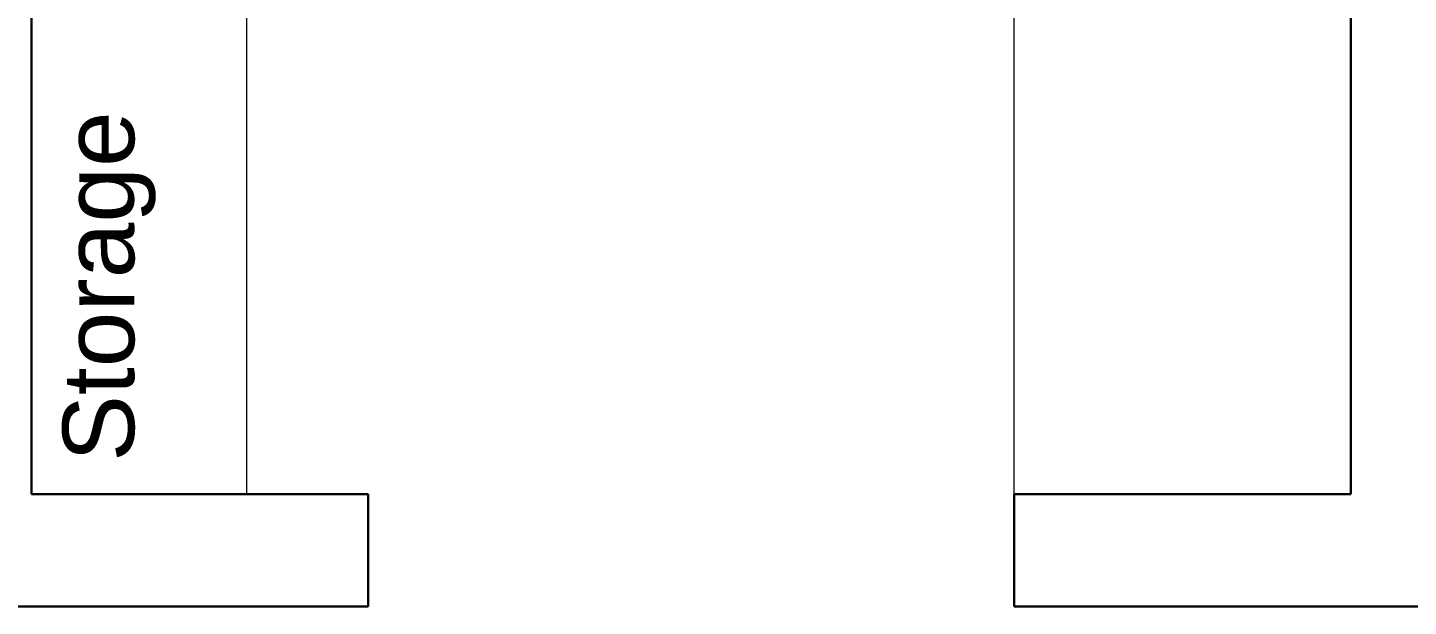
# Model space of a CAD drawing. Header units: millimetres. Extents: x 75500 to 345360, y -224327 to 19532.
# Drawn here: x 127946 to 129874, y -25346 to -24538 of the extents above; entities that cross this region are included whole.
import ezdxf

# ---------------------------------------------------------------- set-up
doc = ezdxf.new("R2010")
doc.units = ezdxf.units.MM
doc.header["$LTSCALE"] = 0.01
doc.layers.add('A- Ele 4', color=250, linetype='Continuous', lineweight=15, true_color=0x333333)
doc.layers.add('A-WALL', color=7, linetype='Continuous', lineweight=30)
doc.layers.add('funiture', color=11, linetype='Continuous', lineweight=5)
doc.styles.add('Arial$001H0', font='arial.ttf')

msp = doc.modelspace()

# ---------------------------------------------------------------- linework, layer by layer
at = {"layer": 'A- Ele 4'}
for p, q in [((128251.9, -23305.7), (128251.9, -25189.3)), ((129323.3, -25189.3), (129323.3, -23305.7))]:
    msp.add_line(p, q, dxfattribs=at)
at = {"layer": 'A-WALL'}
for p, q in [((127951.9, -23305.7), (127951.9, -25189.3)), ((129793.2, -23305.7), (129793.2, -25189.3)), ((127951.9, -25189.3), (128421.8, -25189.3)), ((128421.8, -25189.3), (128421.8, -25345.9)), ((129323.3, -25189.3), (129793.2, -25189.3)), ((129323.3, -25345.9), (129323.3, -25189.3)), ((126732.9, -25345.9), (128421.8, -25345.9)), ((129323.3, -25345.9), (129954, -25345.9))]:
    msp.add_line(p, q, dxfattribs=at)

# ---------------------------------------------------------------- texts
at = {"layer": 'funiture', "style": 'Arial$001H0'}
msp.add_text('Storage', height=100, rotation=90, dxfattribs=at).set_placement((128095.1, -25144.2))

doc.saveas('drawing.dxf')
